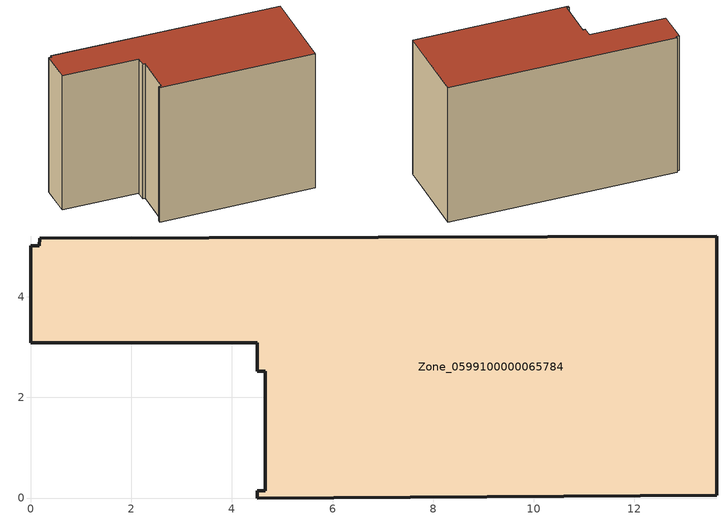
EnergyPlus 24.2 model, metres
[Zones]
Zone_0599100000065784
 floor ground (C_G): 4.5,0.14 4.66,0.14 4.66,2.52 4.5,2.52 4.5,3.09 0,3.09 0,5.02 0.17,5.02 0.17,5.17 13.64,5.21 13.64,0.06 4.5,0 z0
 wall outside (C_F): 0,3.09 4.5,3.09 4.5,2.52 4.66,2.52 4.66,0.14 4.5,0.14 4.5,0 13.64,0.06 13.64,5.21 0.17,5.17 0.17,5.02 0,5.02 0,3.09 z0:8.71
 roof outside (C_R): 4.66,0.14 4.5,0.14 4.5,0 13.64,0.06 13.64,5.21 0.17,5.17 0.17,5.02 0,5.02 0,3.09 4.5,3.09 4.5,2.52 4.66,2.52 z8.71
[BUILDING]
Pand.0599100000065784: North Axis=0; Terrain=City; Loads Convergence Tolerance Value=0.04; Temperature Convergence Tolerance Value=0.4; Solar Distribution=FullExterior; Maximum Number of Warmup Days=25; Minimum Number of Warmup Days=1
[Site:Location]
Rotterdam.The.Hague.AP_ZH_NLD Design_Conditions: Latitude=51.96; Longitude=4.45; Time Zone=1; Elevation=-4.5
[SITE:GROUNDTEMPERATURE:BUILDINGSURFACE]
18, 18, 18, 18, 18, 18, 18, 18, 18, 18, 18, 18
[MATERIAL] Thermal Absorptance=0.9; Solar Absorptance=0.7; Visible Absorptance=0.7
Name | Roughness | Thickness | Conductivity | Density | Specific Heat
G.TI.1975-1991 | MediumSmooth | 0.15 | 0.288461 | 540 | 1210
F.TI.1975-1991 | Rough | 0.3 | 0.230769 | 1920 | 840
R.TI.1975-1991 | MediumRough | 0.2 | 0.153846 | 1500 | 1000
[CONSTRUCTION]
C_G: G.TI.1975-1991
C_F: F.TI.1975-1991
C_R: R.TI.1975-1991
[ZONE]
Zone_0599100000065784: Type=1; Multiplier=1; Ceiling Height=Autocalculate; Volume=Autocalculate; Floor Area=autocalculate; Part of Total Floor Area=Yes
[ZONEINFILTRATION:DESIGNFLOWRATE]
Infil_Zone_0599100000065784: Zone or ZoneList or Space or SpaceList=Zone_0599100000065784; Schedule=AlwaysOn; Design Flow Rate Calculation Method=Flow/Area; Flow Rate per Floor Area=0.003; Constant Term Coefficient=1; Temperature Term Coefficient=0; Velocity Term Coefficient=0; Velocity Squared Term Coefficient=0
[HVACTEMPLATE:ZONE:IDEALLOADSAIRSYSTEM]
Zone_0599100000065784: Maximum Heating Supply Air Temperature=50; Minimum Cooling Supply Air Temperature=13; Maximum Heating Supply Air Humidity Ratio=0.0156; Minimum Cooling Supply Air Humidity Ratio=0.0077; Heating Limit=NoLimit; Cooling Limit=NoLimit; Dehumidification Control Type=ConstantSensibleHeatRatio; Cooling Sensible Heat Ratio=0.7; Dehumidification Setpoint=60; Humidification Control Type=None; Humidification Setpoint=30; Outdoor Air Method=None; Outdoor Air Flow Rate per Person=0.00944; Outdoor Air Flow Rate per Zone Floor Area=0; Outdoor Air Flow Rate per Zone=0; Demand Controlled Ventilation Type=None; Outdoor Air Economizer Type=NoEconomizer; Heat Recovery Type=None; Sensible Heat Recovery Effectiveness=0.7; Latent Heat Recovery Effectiveness=0.65
[ZONECONTROL:THERMOSTAT]
ThermostatControl_Zone_0599100000065784: Zone or ZoneList=Zone_0599100000065784; Control Type Schedule=DualSetpointControlType; Control 1=Thermostat_Zone_0599100000065784; Temperature Difference Between Cutout And Setpoint=0
[THERMOSTATSETPOINT:DUALSETPOINT]
Thermostat_Zone_0599100000065784: Heating Setpoint Temperature Schedule=HeatingSetpoint_Zone_0599100000065784; Cooling Setpoint Temperature Schedule=CoolingSetpoint_Zone_0599100000065784
[SCHEDULE:COMPACT]
HeatingSetpoint_Zone_0599100000065784: Through: 12/31, For: AllDays, Until: 24:00, 21
CoolingSetpoint_Zone_0599100000065784: Through: 12/31, For: AllDays, Until: 24:00, 24
DualSetpointControlType: Through: 12/31, For: AllDays, Until: 24:00, 4
AlwaysOn: Through: 12/31, For: AllDays, Until: 24:00, 1
